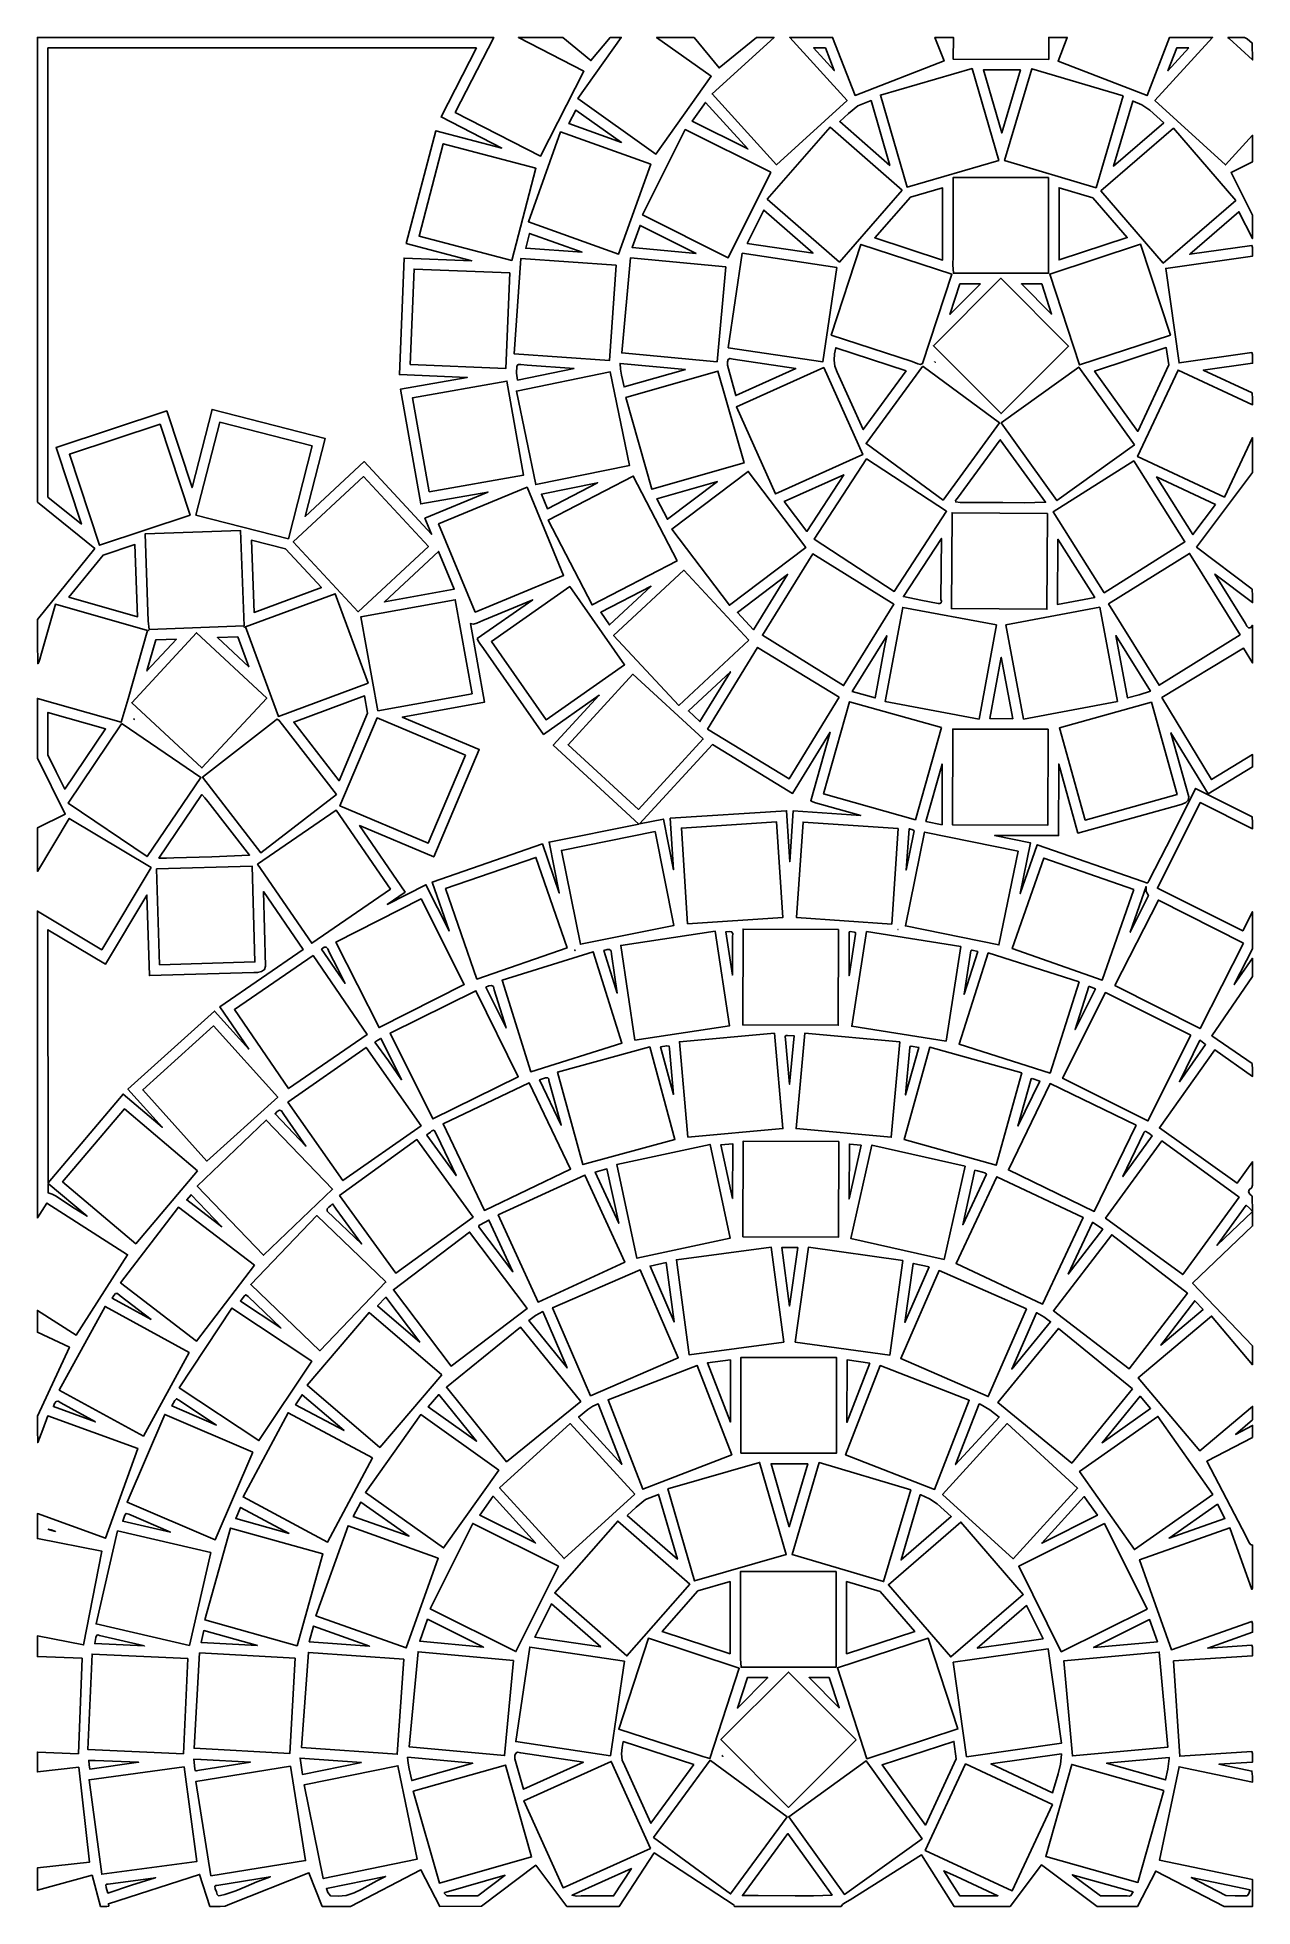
# Model space of a CAD drawing. Extents: x 0.1 to 13.1, y 0.5 to 20.5.
import ezdxf

# ---------------------------------------------------------------- set-up
doc = ezdxf.new("R2010")
doc.units = 0
doc.layers.add('Layer_1', color=7, linetype='CONTINUOUS')

msp = doc.modelspace()

# ---------------------------------------------------------------- linework, layer by layer
at = {"layer": 'Layer_1', "color": 7}
for points in [[(0.092936, 20.499998), (0.092936, 15.531674), (0.7071, 15.033596), (0.092936, 14.273746), (0.092553, 14.036296), (0.095972, 13.79926), (0.108267, 13.817515), (0.11803, 13.847994), (0.135926, 13.912849), (0.286357, 14.437788), (1.270221, 14.155841), (1.063129, 13.424872), (0.989267, 13.172749), (0.092936, 13.429615), (0.093652, 12.790316), (0.391529, 12.189436), (0.092936, 12.041379), (0.092936, 11.576595), (0.433532, 12.143905), (1.310129, 11.617715), (0.782175, 10.738251), (0.092936, 11.151993), (0.092936, 7.866309), (0.194194, 8.024343), (1.057948, 7.471033), (0.506402, 6.610145), (0.092936, 6.875004), (0.092936, 6.640848), (0.435626, 6.481436), (0.092936, 5.743414), (0.092526, 5.601151), (0.096243, 5.459207), (0.151671, 5.601802), (0.203289, 5.746115), (1.168246, 5.397967), (0.821256, 4.436152), (0.092936, 4.698916), (0.092936, 4.431301), (0.783112, 4.297191), (0.588092, 3.293538), (0.092936, 3.389725), (0.092936, 3.169018), (0.571887, 3.150056), (0.531538, 2.128434), (0.092936, 2.145742), (0.092936, 1.93391), (0.536499, 1.984126), (0.651482, 0.968126), (0.092936, 0.904901), (0.092936, 0.666446), (0.678547, 0.826574), (0.769663, 0.492978), (0.833306, 0.491061), (0.856763, 0.496194), (0.853172, 0.521035), (1.829539, 0.835503), (1.939893, 0.492978), (2.04921, 0.492012), (2.102757, 0.497345), (2.153587, 0.516895), (3.000266, 0.852867), (3.143085, 0.492978), (3.446474, 0.493749), (4.200041, 0.883182), (4.40173, 0.492977), (4.849262, 0.494411), (5.431015, 0.934446), (5.764886, 0.492978), (6.324479, 0.492978), (6.698755, 1.066848), (7.555233, 0.508357), (7.55336, 0.498554), (7.559683, 0.493178), (7.588863, 0.491354), (7.656987, 0.492978), (8.701155, 0.492978), (8.714824, 0.513332), (8.741212, 0.530817), (8.797536, 0.564987), (9.560444, 1.047059), (9.910465, 0.492978), (10.51118, 0.492978), (10.847752, 0.939242), (11.441742, 0.492978), (11.874335, 0.492978), (12.07145, 0.871883), (12.801645, 0.492978), (13.107018, 0.492978), (13.107018, 0.780106), (12.112075, 0.986977), (12.320268, 1.988039), (13.107018, 1.824438), (13.107797, 1.886069), (13.101396, 1.941847), (12.746689, 2.01571), (13.107018, 2.038751), (13.108069, 2.099975), (13.107835, 2.129782), (13.099975, 2.151501), (12.327931, 2.101975), (12.262391, 3.122275), (13.107018, 3.176569), (13.108062, 3.237988), (13.107818, 3.267878), (13.099978, 3.289654), (12.627075, 3.259251), (13.107018, 3.428585), (13.107911, 3.493068), (13.107501, 3.524102), (13.100361, 3.545642), (12.237972, 3.241668), (11.898093, 4.205909), (12.865476, 4.54689), (13.100078, 3.888218), (13.106703, 3.903351), (13.107662, 3.932599), (13.107018, 3.994683), (13.107018, 4.361792), (13.084705, 4.367341), (13.068804, 4.393567), (13.039393, 4.453729), (12.617098, 5.259336), (13.107018, 5.516147), (13.107018, 5.643147), (12.925282, 5.547897), (13.107018, 5.703946), (13.107018, 5.847979), (12.541085, 5.372115), (11.8831, 6.154675), (12.668196, 6.814811), (13.107018, 6.29292), (13.105088, 6.496153), (12.464962, 7.166982), (13.107017, 7.779713), (13.107017, 7.935542), (12.727064, 7.572952), (13.039328, 8.001302), (13.075115, 7.970865), (13.107017, 7.936038), (13.104867, 8.097709), (13.077045, 8.120788), (13.065224, 8.14411), (13.071821, 8.167711), (13.09925, 8.191629), (13.107675, 8.218175), (13.108094, 8.247967), (13.107017, 8.308328), (13.107017, 8.46785), (12.944132, 8.238379), (12.110364, 8.830219), (12.704188, 9.666688), (13.107017, 9.380663), (13.107426, 9.450436), (13.103985, 9.518191), (12.671005, 9.817225), (13.107017, 10.450737), (13.107017, 10.646749), (12.911666, 10.3637), (13.107017, 10.74707), (13.105969, 11.143945), (13.002341, 10.939003), (12.08782, 11.396347), (12.546596, 12.313845), (13.107017, 12.033552), (13.10755, 12.099372), (13.103103, 12.162095), (12.496711, 12.465814), (12.248385, 11.968343), (11.994995, 11.473792), (11.984294, 11.455246), (11.972072, 11.453071), (11.933744, 11.467882), (10.801559, 11.862509), (10.618776, 11.338689), (10.72968, 11.882353), (10.344546, 11.960791), (11.029597, 11.959467), (11.03081, 12.725326), (11.236524, 11.986477), (12.317762, 12.287362), (12.354912, 12.295815), (12.391335, 12.312542), (12.417501, 12.338819), (12.423877, 12.375927), (12.232845, 13.061457), (12.630988, 12.40529), (13.107018, 12.694568), (13.107018, 12.826694), (12.668581, 12.560402), (12.136107, 13.437165), (13.010059, 13.967985), (13.107018, 13.808298), (13.107018, 14.212064), (13.08466, 14.185115), (13.06511, 14.184082), (13.047625, 14.202168), (13.031466, 14.232577), (12.704079, 14.759365), (13.107018, 14.455425), (13.107417, 14.527851), (13.104207, 14.598466), (12.50724, 15.048753), (13.107018, 15.846252), (13.105364, 16.221409), (12.80622, 15.58481), (11.876871, 16.018892), (12.309575, 16.945264), (13.107018, 16.572808), (13.10759, 16.637742), (13.102939, 16.699367), (12.578733, 16.944272), (13.107018, 17.018742), (13.108035, 17.080651), (13.107751, 17.110698), (13.100028, 17.132216), (12.320434, 17.021718), (12.176952, 18.034025), (13.107018, 18.165821), (13.108038, 18.227597), (13.107761, 18.257582), (13.100028, 18.27902), (12.434204, 18.184452), (12.961993, 18.640086), (13.105915, 18.353068), (13.106302, 18.603155), (12.878264, 19.06138), (13.107019, 19.175261), (13.107019, 19.458861), (12.817079, 19.141527), (12.0623, 19.831373), (12.679882, 20.507052), (12.21857, 20.507052), (11.977248, 19.88462), (11.023976, 20.25432), (11.121982, 20.507052), (10.925088, 20.507052), (10.924806, 20.272014), (9.902357, 20.272895), (9.902639, 20.507051), (9.705965, 20.507051), (9.803696, 20.25498), (8.850314, 19.8855), (8.609488, 20.507051), (8.15005, 20.507051), (8.765151, 19.831978), (8.009325, 19.143399), (7.318542, 19.901651), (7.983032, 20.507051), (7.794185, 20.505452), (7.393397, 20.180731), (7.125616, 20.507051), (6.724828, 20.507051), (7.309667, 20.091655), (6.717552, 19.258052), (5.881248, 19.852097), (6.346474, 20.507051), (6.225978, 20.504515), (6.021808, 20.258177), (5.719025, 20.507051), (5.24476, 20.506279), (5.946787, 20.144958), (5.479798, 19.235342), (4.567261, 19.70382), (4.97968, 20.507051), (0.092936, 20.507051), (0.092936, 20.499996), (0.092936, 20.499998)], [(12.856932, 20.494872), (13.107018, 20.266283), (13.104427, 20.445814), (13.050001, 20.491601), (13.020233, 20.507338), (12.984759, 20.507109), (12.843482, 20.507109), (12.856932, 20.494872), (12.856932, 20.494872)], [(4.795243, 20.394165), (4.415897, 19.655316), (5.065449, 19.321224), (4.359673, 19.506212), (4.042944, 18.299326), (4.745138, 18.114614), (4.019518, 18.143443), (3.969467, 16.896042), (4.697237, 16.866828), (3.980326, 16.739828), (4.197891, 15.510838), (4.917558, 15.63828), (4.24276, 15.357987), (4.313756, 15.186944), (3.591113, 15.964654), (2.958869, 15.376948), (3.173292, 16.212921), (1.964201, 16.523366), (1.749668, 15.687227), (1.478029, 16.506884), (0.293027, 16.114585), (0.56417, 15.295148), (0.2061, 15.585418), (0.2061, 20.394165), (4.795243, 20.394165), (4.795243, 20.394165)], [(8.533034, 20.394165), (8.626575, 20.152237), (8.406144, 20.394165), (8.533034, 20.394165), (8.533034, 20.394165)], [(12.424448, 20.394165), (12.200931, 20.149701), (12.295684, 20.394165), (12.424448, 20.394165), (12.424448, 20.394165)], [(10.38881, 19.188602), (9.40682, 18.904064), (9.121346, 19.889252), (10.103336, 20.173844), (10.38881, 19.188602), (10.38881, 19.188602)], [(10.621037, 20.159347), (10.420891, 19.48466), (10.22543, 20.159788), (10.621037, 20.159348), (10.621037, 20.159347)], [(11.722586, 19.881038), (11.430938, 18.897615), (10.450657, 19.188326), (10.74236, 20.171749), (11.722586, 19.881038), (11.722586, 19.881038)], [(9.221943, 19.136457), (8.68528, 19.606092), (8.780307, 19.693469), (8.87874, 19.775341), (9.02097, 19.830437), (9.221943, 19.136457), (9.221943, 19.136457)], [(11.829742, 19.823877), (11.922434, 19.784521), (12.005727, 19.728577), (12.155455, 19.593525), (11.6178, 19.130008), (11.823568, 19.825586), (11.829742, 19.823879), (11.829742, 19.823877)], [(6.349064, 19.381968), (5.785777, 19.583492), (5.860412, 19.728903), (6.349064, 19.381968), (6.349064, 19.381968)], [(7.702793, 19.31246), (7.106158, 19.609951), (7.248647, 19.810759), (7.702793, 19.31246), (7.702793, 19.31246)], [(6.661272, 19.150017), (6.317259, 18.187209), (5.351364, 18.53238), (5.695378, 19.495133), (6.661272, 19.150017), (6.661272, 19.150017)], [(7.948691, 19.063476), (7.492725, 18.148348), (6.574676, 18.605802), (7.030586, 19.520874), (7.948691, 19.063476), (7.948691, 19.063476)], [(9.355061, 18.870275), (8.681917, 18.100613), (7.909775, 18.775962), (8.582919, 19.545624), (9.355061, 18.870275), (9.355061, 18.870275)], [(12.927157, 18.759812), (12.150439, 18.089864), (11.482642, 18.864046), (12.259359, 19.534049), (12.927157, 18.759812), (12.927157, 18.759812)], [(5.431897, 19.1084), (5.172495, 18.119355), (4.180252, 18.379583), (4.439654, 19.368629), (5.431897, 19.1084), (5.431897, 19.1084)], [(9.786883, 18.123489), (9.060106, 18.361448), (9.442318, 18.796247), (9.786883, 18.896072), (9.786883, 18.123489), (9.786883, 18.123489)], [(10.921835, 19.006535), (10.921835, 17.982488), (9.903851, 17.980778), (9.898827, 18.071232), (9.899386, 18.16571), (9.899386, 19.006534), (10.921835, 19.006534), (10.921835, 19.006535)], [(11.39577, 18.790294), (11.765305, 18.363488), (11.035055, 18.123764), (11.035055, 18.897009), (11.39577, 18.790294), (11.39577, 18.790294)], [(8.401238, 18.19691), (7.696013, 18.301807), (7.873505, 18.658443), (8.401238, 18.19691), (8.401238, 18.19691)], [(7.147609, 18.19421), (6.462504, 18.257379), (6.54695, 18.49363), (7.147609, 18.19421), (7.147609, 18.19421)], [(5.926502, 18.206612), (5.323362, 18.249), (5.364814, 18.40742), (5.926502, 18.206612), (5.926502, 18.206612)], [(9.885275, 17.97207), (9.574049, 17.014489), (9.552374, 17.005032), (9.522605, 17.013121), (9.460432, 17.035339), (8.594329, 17.318825), (8.91238, 18.290452), (9.885275, 17.97207), (9.885275, 17.97207)], [(12.227499, 17.319982), (11.252895, 17.000222), (10.935891, 17.97229), (11.908731, 18.291444), (12.227499, 17.319982), (12.227499, 17.319982)], [(5.152651, 17.984748), (5.11142, 16.96318), (4.08649, 17.004522), (4.127721, 18.026144), (5.152651, 17.984748), (5.152651, 17.984748)], [(6.293115, 18.06743), (6.221402, 17.047571), (5.198181, 17.119505), (5.269895, 18.139364), (6.293115, 18.06743), (6.293115, 18.06743)], [(7.466267, 18.0515), (7.372174, 17.03335), (6.350717, 17.127718), (6.44481, 18.145868), (7.466267, 18.0515), (7.466267, 18.0515)], [(8.656506, 18.044499), (8.505969, 17.033295), (7.491402, 17.184328), (7.641994, 18.195588), (8.656506, 18.044499), (8.656506, 18.044499)], [(11.137085, 17.202408), (10.414056, 16.479544), (9.688822, 17.204944), (10.411906, 17.927862), (11.137085, 17.202408), (11.137085, 17.202408)], [(10.192523, 17.86789), (9.866038, 17.54146), (9.972698, 17.86789), (10.192523, 17.86789), (10.192523, 17.86789)], [(10.849516, 17.86789), (10.95557, 17.544492), (10.632227, 17.86789), (10.849516, 17.86789), (10.849516, 17.86789)], [(7.033398, 16.95166), (6.3769, 16.764688), (6.350269, 16.890112), (6.338168, 16.952901), (6.333244, 17.016152), (7.033398, 16.95166), (7.033398, 16.95166)], [(8.216195, 16.961913), (7.572486, 16.672249), (7.482297, 16.998208), (7.483112, 17.033014), (7.490964, 17.058851), (7.510109, 17.070292), (7.544805, 17.061911), (8.216195, 16.961913), (8.216195, 16.961913)], [(9.398773, 16.936502), (8.938122, 16.307565), (8.657722, 16.923404), (8.631955, 16.985104), (8.624937, 17.051117), (8.63059, 17.11845), (8.642836, 17.184108), (9.398773, 16.936502), (9.398773, 16.936502)], [(9.700067, 17.035224), (9.710328, 17.025908), (9.700067, 17.035224), (9.700067, 17.035224)], [(12.209695, 17.000277), (11.87858, 16.288493), (11.415118, 16.934242), (12.183347, 17.185982), (12.209695, 17.000277), (12.209695, 17.000277)], [(5.299274, 15.820732), (4.289338, 15.641366), (4.110578, 16.648106), (5.120515, 16.827416), (5.299274, 15.820732), (5.299274, 15.820732)], [(6.434337, 15.923974), (5.429471, 15.717765), (5.223978, 16.719378), (6.228789, 16.925533), (6.434337, 15.923974), (6.434337, 15.923974)], [(5.840733, 16.961031), (5.236105, 16.837393), (5.224196, 16.910739), (5.225901, 16.986378), (5.241409, 17.003194), (5.272129, 17.003013), (5.339235, 16.996322), (5.840733, 16.961031), (5.840733, 16.961031)], [(7.660791, 15.949881), (6.674226, 15.668872), (6.394153, 16.65224), (7.380663, 16.933249), (7.660791, 15.949881), (7.660791, 15.949881)], [(8.933767, 16.039785), (7.99841, 15.618821), (7.578825, 16.551092), (8.514127, 16.97211), (8.933767, 16.039785), (8.933767, 16.039785)], [(9.578193, 16.981867), (10.39796, 16.379554), (9.792395, 15.553392), (8.967777, 16.1578), (9.573012, 16.983576), (9.578193, 16.981868), (9.578193, 16.981867)], [(11.842806, 16.143468), (11.011959, 15.547605), (10.415379, 16.379444), (11.245068, 16.977016), (11.842806, 16.143468), (11.842806, 16.143468)], [(1.728391, 15.390233), (0.757646, 15.06926), (0.435626, 16.043092), (1.406316, 16.364064), (1.728391, 15.390233), (1.728391, 15.390233)], [(3.035433, 16.131783), (2.780551, 15.138162), (1.790183, 15.392162), (2.045065, 16.385783), (3.035433, 16.131783), (3.035433, 16.131783)], [(10.462398, 16.120758), (10.890085, 15.528973), (10.661594, 15.524061), (10.433071, 15.526235), (9.976063, 15.528333), (9.927666, 15.533635), (9.926413, 15.547578), (9.947071, 15.571614), (10.405622, 16.19848), (10.462398, 16.120758), (10.462398, 16.120758)], [(8.323076, 15.044841), (7.504907, 14.426047), (6.888152, 15.241515), (7.706266, 15.860309), (8.323076, 15.044841), (8.323076, 15.044841)], [(8.334266, 15.217923), (8.092558, 15.537076), (8.729377, 15.823433), (8.334266, 15.217923), (8.334266, 15.217923)], [(9.830429, 15.43433), (9.270174, 14.575095), (8.413696, 15.133587), (8.974006, 15.992821), (9.830429, 15.43433), (9.830429, 15.43433)], [(12.383603, 15.10575), (11.519243, 14.559551), (10.97128, 15.426723), (11.835695, 15.972922), (12.383603, 15.10575), (12.383603, 15.10575)], [(4.280904, 15.056251), (3.529708, 14.357751), (2.833468, 15.106522), (3.584664, 15.805022), (4.280904, 15.056251), (4.280904, 15.056251)], [(5.729057, 14.745862), (4.781573, 14.352735), (4.389769, 15.297132), (5.337198, 15.690259), (5.729057, 14.745862), (5.729057, 14.745862)], [(5.554707, 15.460568), (5.490436, 15.615239), (6.093355, 15.738931), (5.554707, 15.460568), (5.554707, 15.460568)], [(6.944707, 14.900809), (6.033438, 14.429905), (5.564078, 15.338143), (6.475292, 15.809101), (6.944707, 14.900809), (6.944707, 14.900809)], [(6.841189, 15.347403), (6.727859, 15.566842), (7.375537, 15.751334), (6.841189, 15.347403), (6.841189, 15.347403)], [(12.710749, 15.505216), (12.468435, 15.183141), (12.078726, 15.800006), (12.710749, 15.505216), (12.710749, 15.505216)], [(10.912134, 15.409635), (10.904693, 14.383934), (9.882299, 14.39132), (9.88974, 15.417077), (10.912134, 15.409635), (10.912134, 15.409635)], [(2.3059, 14.204624), (1.288577, 14.165212), (1.280174, 14.258903), (1.277073, 14.356792), (1.246023, 15.190086), (2.267756, 15.22812), (2.3059, 14.204624), (2.3059, 14.204624)], [(1.165986, 14.303236), (0.430941, 14.51391), (0.796342, 14.962986), (1.137268, 15.075819), (1.165986, 14.303236), (1.165986, 14.303236)], [(2.749463, 15.029407), (3.135203, 14.616271), (2.413497, 14.349538), (2.384723, 15.122783), (2.749463, 15.029407), (2.749463, 15.029407)], [(9.770347, 14.489822), (9.774837, 14.471016), (9.770724, 14.453985), (9.758568, 14.443738), (9.738927, 14.445284), (9.55359, 14.482515), (9.368511, 14.519092), (9.775308, 15.142792), (9.770347, 14.489822), (9.770347, 14.489822)], [(11.416827, 14.510824), (11.018188, 14.434646), (11.023479, 15.133697), (11.416827, 14.510824), (11.416827, 14.510824)], [(4.558165, 14.597805), (3.808953, 14.462758), (4.390155, 15.003004), (4.558165, 14.597805), (4.558165, 14.597805)], [(9.266536, 14.43867), (8.726621, 13.566482), (7.857244, 14.104688), (8.397159, 14.976876), (9.266536, 14.43867), (9.266536, 14.43867)], [(12.97434, 14.109704), (12.105956, 13.570064), (11.564607, 14.44126), (12.432992, 14.9809), (12.97434, 14.109704), (12.97434, 14.109704)], [(6.38153, 13.789724), (5.541588, 13.200916), (4.95471, 14.038212), (5.794651, 14.626965), (6.38153, 13.789724), (6.38153, 13.789724)], [(6.221457, 14.216254), (6.126869, 14.350861), (6.665296, 14.62917), (6.221457, 14.216254), (6.221457, 14.216254)], [(7.711833, 14.052543), (6.960913, 13.353768), (6.264397, 14.102263), (7.015318, 14.801038), (7.711833, 14.052543), (7.711833, 14.052543)], [(7.762049, 14.164936), (7.590345, 14.349207), (8.12778, 14.755839), (7.762049, 14.164936), (7.762049, 14.164936)], [(3.635321, 13.591341), (2.673285, 13.235477), (2.320287, 14.195088), (3.280559, 14.550291), (3.635321, 13.591341), (3.635321, 13.591341)], [(4.803732, 14.069631), (4.812789, 14.04396), (4.831222, 14.016674), (4.870895, 13.961619), (5.514524, 13.04393), (6.110388, 13.461861), (5.617381, 12.926686), (6.533114, 12.082831), (5.573173, 11.889575), (5.682589, 11.345966), (5.501129, 11.870227), (4.321473, 11.461831), (4.502107, 10.939555), (4.253123, 11.432672), (3.83916, 11.223706), (4.030983, 11.355282), (3.543543, 12.066901), (4.338506, 11.730769), (4.824568, 12.880715), (4.000721, 13.228752), (4.880461, 13.387502), (4.730145, 14.230862), (4.764335, 14.224897), (4.797967, 14.23553), (4.864273, 14.264927), (5.397501, 14.486239), (4.803732, 14.069631), (4.803732, 14.069631)], [(4.748775, 13.478342), (3.739225, 13.296772), (3.558261, 14.303071), (4.567811, 14.484641), (4.748775, 13.478342), (4.748775, 13.478342)], [(10.365604, 14.216309), (10.178356, 13.207806), (9.173105, 13.394447), (9.360353, 14.402951), (10.365604, 14.216309), (10.365604, 14.216309)], [(11.660078, 13.396101), (10.655157, 13.207861), (10.466311, 14.216034), (11.471232, 14.404329), (11.660078, 13.396101), (11.660078, 13.396101)], [(2.550033, 13.433199), (1.854399, 12.683932), (1.102707, 13.381881), (1.798341, 14.131148), (2.550033, 13.433199), (2.550033, 13.433199)], [(1.266253, 13.723743), (1.361062, 14.054417), (1.581217, 14.062631), (1.266253, 13.723743), (1.266253, 13.723743)], [(1.286978, 14.155677), (1.284205, 14.158689), (1.286978, 14.155677), (1.286978, 14.155677)], [(2.356612, 13.7674), (2.020536, 14.079663), (2.237935, 14.087821), (2.356612, 13.7674), (2.356612, 13.7674)], [(2.30634, 14.193158), (2.305288, 14.196225), (2.30634, 14.193158), (2.30634, 14.193158)], [(2.312073, 14.191561), (2.309497, 14.190556), (2.312073, 14.191561), (2.312073, 14.191561)], [(9.163569, 13.959002), (9.065728, 13.434907), (8.820382, 13.503367), (9.189476, 14.099341), (9.163569, 13.959002), (9.163569, 13.959002)], [(12.013573, 13.505077), (11.891475, 13.467613), (11.768006, 13.434742), (11.643266, 14.100776), (12.013573, 13.505077), (12.013573, 13.505077)], [(8.67861, 13.441687), (8.143655, 12.566522), (7.271247, 13.099768), (7.806256, 13.974987), (8.67861, 13.441687), (8.67861, 13.441687)], [(10.539623, 13.21172), (10.294167, 13.21238), (10.416261, 13.870311), (10.539623, 13.211718), (10.539623, 13.21172)], [(7.223677, 12.995037), (6.528925, 12.240423), (5.776737, 12.932915), (6.471489, 13.687528), (7.223677, 12.995037), (7.223677, 12.995037)], [(7.188675, 13.180962), (7.064486, 13.295339), (7.51549, 13.715144), (7.188675, 13.180962), (7.188675, 13.180962)], [(3.629257, 13.271251), (3.324601, 12.547285), (2.837492, 13.17578), (3.596129, 13.456404), (3.629257, 13.271251), (3.629257, 13.271251)], [(0.823075, 13.10335), (0.385686, 12.457381), (0.293728, 12.641078), (0.206155, 12.825924), (0.206155, 13.279684), (0.823075, 13.10335), (0.823075, 13.10335)], [(1.12211, 13.21172), (1.131593, 13.204146), (1.127913, 13.205603), (1.12211, 13.21172), (1.12211, 13.21172)], [(4.676125, 12.820798), (4.278258, 11.878991), (3.333365, 12.278126), (3.731232, 13.219988), (4.676125, 12.820798), (4.676125, 12.820798)], [(9.774701, 13.116304), (9.497164, 12.128857), (8.512859, 12.405512), (8.790451, 13.392959), (9.774701, 13.116304), (9.774701, 13.116304)], [(12.299653, 12.400165), (11.314686, 12.12577), (11.039354, 13.113934), (12.024376, 13.388329), (12.299653, 12.400165), (12.299653, 12.400165)], [(1.000457, 13.154944), (1.842107, 12.583389), (1.267686, 11.73529), (0.421129, 12.308608), (0.995275, 13.156377), (1.000457, 13.154944), (1.000457, 13.154944)], [(3.29478, 12.401378), (2.486643, 11.774922), (1.85947, 12.583941), (2.631688, 13.185286), (2.657248, 13.206397), (2.67891, 13.196728), (2.718158, 13.145191), (3.29478, 12.401378), (3.29478, 12.401378)], [(8.375772, 12.333799), (8.396862, 12.31992), (8.426963, 12.311075), (8.48931, 12.294579), (8.910396, 12.176372), (8.188524, 12.225099), (8.151317, 11.679947), (8.115819, 12.225651), (6.870568, 12.144898), (6.906177, 11.593517), (6.797202, 12.136023), (6.54017, 12.085917), (7.322455, 12.933576), (8.181028, 12.4113), (8.581816, 13.06653), (8.375772, 12.333799), (8.375772, 12.333799)], [(10.918363, 13.098169), (10.916379, 12.072358), (9.89393, 12.074452), (9.89597, 13.100208), (10.918365, 13.098168), (10.918363, 13.098169)], [(9.781371, 12.076051), (9.609723, 12.110446), (9.782529, 12.725878), (9.781371, 12.076051), (9.781371, 12.076051)], [(1.919167, 12.323491), (2.365431, 11.751716), (1.960684, 11.733202), (1.55571, 11.721896), (1.474653, 11.717039), (1.393528, 11.718312), (1.855226, 12.398401), (1.88736, 12.36446), (1.919167, 12.323491), (1.919167, 12.323491)], [(3.873721, 11.384441), (3.030307, 10.806492), (2.450484, 11.652662), (3.293953, 12.230612), (3.873721, 11.384441), (3.873721, 11.384441)], [(8.076517, 11.082155), (7.056218, 11.016339), (6.990182, 12.039946), (8.010482, 12.105761), (8.076517, 11.082155), (8.076517, 11.082155)], [(9.313224, 12.035922), (9.243771, 11.012536), (8.223747, 11.081713), (8.293145, 12.1051), (9.313224, 12.035922), (9.313224, 12.035922)], [(9.432231, 12.031843), (9.468937, 12.020443), (9.481402, 12.010516), (9.478444, 11.992912), (9.396513, 11.59054), (9.4292, 12.031733), (9.43201, 12.031846), (9.432236, 12.031846), (9.432231, 12.031843)], [(6.910587, 10.997212), (5.908147, 10.795688), (5.705961, 11.80138), (6.708401, 12.002905), (6.910587, 10.997212), (6.910587, 10.997212)], [(10.596177, 11.794104), (10.391346, 10.789018), (9.389512, 10.993188), (9.594344, 11.998274), (10.596177, 11.794104), (10.596177, 11.794104)], [(2.422812, 10.607999), (1.400804, 10.577407), (1.370101, 11.602667), (2.392054, 11.633259), (2.422812, 10.607999), (2.422812, 10.607999)], [(5.766539, 10.757158), (4.800314, 10.422791), (4.4649, 11.392158), (5.431125, 11.72647), (5.766539, 10.757158), (5.766539, 10.757158)], [(11.836302, 11.381905), (11.498352, 10.41342), (10.533008, 10.750213), (10.870903, 11.718698), (11.836302, 11.381905), (11.836302, 11.381905)], [(11.966609, 11.411064), (11.967404, 11.361034), (11.992516, 11.31824), (11.796945, 10.925389), (11.967325, 11.414151), (11.966608, 11.411064), (11.966609, 11.411064)], [(2.939742, 10.739299), (2.046167, 10.125851), (2.356722, 9.673193), (1.988455, 10.080762), (1.062082, 9.243796), (1.430184, 8.836228), (1.011205, 9.1911), (0.207423, 8.242734), (0.2061, 10.952288), (0.821257, 10.582974), (1.265646, 11.323256), (1.291719, 10.46099), (2.410904, 10.493591), (2.450866, 10.493651), (2.491394, 10.503244), (2.523332, 10.525146), (2.537529, 10.562135), (2.513488, 11.361014), (2.939742, 10.739299), (2.939742, 10.739299)], [(4.665156, 10.365409), (3.752509, 9.904483), (3.290095, 10.820107), (4.202742, 11.280978), (4.665156, 10.365409), (4.665156, 10.365409)], [(13.009729, 10.806767), (12.544834, 9.892411), (11.633399, 10.355763), (12.098294, 11.270119), (13.009729, 10.806767), (13.009729, 10.806767)], [(7.50397, 9.922342), (6.492986, 9.770041), (6.340244, 10.784332), (7.351228, 10.936578), (7.50397, 9.922342), (7.50397, 9.922342)], [(7.537208, 10.464958), (7.467369, 10.929467), (7.501745, 10.934119), (7.528092, 10.930243), (7.541852, 10.912998), (7.538469, 10.877543), (7.537207, 10.464958), (7.537208, 10.464958)], [(8.673759, 10.954879), (8.670397, 9.929122), (7.647948, 9.932485), (7.65131, 10.958241), (8.673759, 10.954879), (8.673759, 10.954879)], [(8.801365, 10.931286), (8.841601, 10.926926), (8.85614, 10.920536), (8.854489, 10.902546), (8.78527, 10.459281), (8.787254, 10.927979), (8.801365, 10.931286), (8.801365, 10.931286)], [(9.983116, 10.773584), (9.824641, 9.76012), (8.814429, 9.918098), (8.972904, 10.931562), (9.983116, 10.773584), (9.983116, 10.773584)], [(9.310523, 10.954162), (9.309009, 10.953016), (9.310523, 10.954162), (9.310523, 10.954162)], [(3.626115, 9.829518), (2.783032, 9.251072), (2.202712, 10.096857), (3.045796, 10.675358), (3.626115, 9.829518), (3.626115, 9.829518)], [(3.308836, 10.532924), (3.387715, 10.37704), (3.136857, 10.74233), (3.165001, 10.765409), (3.18713, 10.765155), (3.204439, 10.746208), (3.218124, 10.713203), (3.308836, 10.532924), (3.308836, 10.532924)], [(6.352537, 9.73774), (5.376941, 9.43176), (5.069969, 10.410553), (6.045565, 10.716533), (6.352537, 9.73774), (6.352537, 9.73774)], [(5.853466, 10.732298), (5.849494, 10.728631), (5.847453, 10.732137), (5.848419, 10.735723), (5.853466, 10.732298), (5.853466, 10.732298)], [(6.273768, 10.467439), (6.303258, 10.27275), (6.159556, 10.731141), (6.193399, 10.740262), (6.220952, 10.740421), (6.237999, 10.72561), (6.240325, 10.689821), (6.273768, 10.467439), (6.273768, 10.467439)], [(11.251021, 10.39319), (10.938923, 9.416106), (9.964981, 9.727212), (10.277079, 10.704296), (11.251021, 10.39319), (11.251021, 10.39319)], [(10.104824, 10.733455), (10.163418, 10.718517), (10.017456, 10.261174), (10.089886, 10.725132), (10.095693, 10.732741), (10.104824, 10.733455), (10.104824, 10.733455)], [(5.24316, 9.378017), (4.326214, 8.925855), (3.872564, 9.845834), (4.789566, 10.297996), (5.24316, 9.378017), (5.24316, 9.378017)], [(5.112357, 9.899798), (4.896722, 10.336526), (4.929267, 10.350089), (4.957112, 10.354335), (4.976769, 10.342356), (4.984753, 10.307245), (5.112357, 9.899798), (5.112357, 9.899798)], [(12.44567, 9.821966), (11.986893, 8.904468), (11.072317, 9.361756), (11.531094, 10.279254), (12.44567, 9.821966), (12.44567, 9.821966)], [(11.360217, 10.342589), (11.425095, 10.318501), (11.206814, 9.882214), (11.35498, 10.343361), (11.360217, 10.34259), (11.360217, 10.342589)], [(2.667662, 9.159901), (1.908859, 8.474686), (1.221384, 9.235914), (1.980187, 9.921185), (2.667662, 9.159901), (2.667662, 9.159901)], [(8.078171, 8.821896), (7.059691, 8.731276), (6.968795, 9.753064), (7.987275, 9.843684), (8.078171, 8.821896), (8.078171, 8.821896)], [(8.12552, 9.8191), (8.196352, 9.816896), (8.149167, 9.297706), (8.106173, 9.777153), (8.102675, 9.807063), (8.108884, 9.817617), (8.12552, 9.8191), (8.12552, 9.8191)], [(9.329981, 9.75141), (9.237211, 8.729843), (8.218841, 8.822392), (8.311721, 9.843905), (9.329981, 9.75141), (9.329981, 9.75141)], [(4.202135, 8.852158), (3.36495, 8.265169), (2.776086, 9.105111), (3.613272, 9.692045), (4.202135, 8.852158), (4.202135, 8.852158)], [(3.803496, 9.727377), (3.993666, 9.345716), (3.852957, 9.547871), (3.706924, 9.746119), (3.737403, 9.77052), (3.772243, 9.78768), (3.803496, 9.727377), (3.803496, 9.727377)], [(6.920839, 8.706637), (5.934495, 8.437313), (5.664289, 9.42691), (6.650689, 9.696179), (6.920839, 8.706637), (6.920839, 8.706637)], [(6.906232, 9.188675), (6.767436, 9.69684), (6.832685, 9.708579), (6.857912, 9.705031), (6.862892, 9.675702), (6.906232, 9.188675), (6.906232, 9.188675)], [(10.635424, 9.418697), (10.360423, 8.430423), (9.375346, 8.704542), (9.650402, 9.692816), (10.635424, 9.418697), (10.635424, 9.418697)], [(9.451634, 9.704667), (9.533434, 9.690777), (9.391717, 9.182446), (9.438295, 9.690777), (9.441787, 9.701975), (9.451634, 9.704667), (9.451634, 9.704667)], [(12.548472, 9.767175), (12.604916, 9.722692), (12.3233, 9.324329), (12.543897, 9.768939), (12.548472, 9.767175), (12.548472, 9.767175)], [(5.802699, 8.38842), (4.880626, 7.946511), (4.437284, 8.871561), (5.359357, 9.31347), (5.802699, 8.38842), (5.802699, 8.38842)], [(5.642295, 9.080747), (5.70315, 8.858001), (5.470868, 9.34296), (5.534893, 9.364902), (5.561257, 9.36554), (5.569156, 9.356193), (5.572057, 9.337704), (5.642295, 9.080747), (5.642295, 9.080747)], [(11.859453, 8.857725), (11.412086, 7.93466), (10.491998, 8.380593), (10.939364, 9.303658), (11.859453, 8.857725), (11.859453, 8.857725)], [(10.748533, 9.359552), (10.827908, 9.331274), (10.594414, 8.849567), (10.73784, 9.356961), (10.748533, 9.359552), (10.748533, 9.359552)], [(1.806499, 8.369073), (1.145316, 7.589213), (0.362976, 8.252491), (1.024104, 9.03235), (1.806499, 8.369073), (1.806499, 8.369073)], [(2.770684, 8.916319), (2.968571, 8.634483), (2.637566, 8.979985), (2.661968, 9.005265), (2.685083, 9.019103), (2.706082, 9.01412), (2.724135, 8.98294), (2.770684, 8.916319), (2.770684, 8.916319)], [(3.253494, 8.173502), (2.515306, 7.466072), (1.805562, 8.20663), (2.543804, 8.914059), (3.253494, 8.173502), (3.253494, 8.173502)], [(4.75991, 7.874412), (3.93226, 7.274139), (3.330058, 8.104489), (4.157652, 8.704763), (4.75991, 7.874412), (4.75991, 7.874412)], [(4.372626, 8.744285), (4.577348, 8.319023), (4.264037, 8.751727), (4.268192, 8.760781), (4.279359, 8.766776), (4.301334, 8.782503), (4.318421, 8.799986), (4.335711, 8.804577), (4.350238, 8.795371), (4.359037, 8.771464), (4.372626, 8.744285), (4.372626, 8.744285)], [(7.51334, 7.650013), (6.513822, 7.434763), (6.297856, 8.437534), (7.297429, 8.652783), (7.51334, 7.650013), (7.51334, 7.650013)], [(7.53787, 8.073511), (7.413901, 8.649311), (7.540626, 8.660721), (7.537871, 8.073511), (7.53787, 8.073511)], [(8.675799, 8.684533), (8.671113, 7.658777), (7.648664, 7.663462), (7.653349, 8.689219), (8.675799, 8.684533), (8.675799, 8.684533)], [(8.915136, 8.645948), (8.786152, 8.069267), (8.788853, 8.657358), (8.915136, 8.645948), (8.915136, 8.645948)], [(10.028205, 8.421769), (9.804191, 7.420817), (8.806436, 7.644059), (9.03045, 8.645066), (10.028205, 8.421769), (10.028205, 8.421769)], [(12.963316, 8.088449), (12.358909, 7.259642), (11.532747, 7.862065), (12.137155, 8.690927), (12.963316, 8.088449), (12.963316, 8.088449)], [(11.95586, 8.795438), (11.996636, 8.773142), (12.033802, 8.744451), (11.718672, 8.308108), (11.93993, 8.768483), (11.945885, 8.783757), (11.95586, 8.795438), (11.95586, 8.795438)], [(0.209848, 8.234631), (0.624142, 7.883232), (0.457366, 7.988807), (0.293688, 8.098702), (0.25244, 8.121558), (0.207588, 8.135799), (0.209849, 8.234631), (0.209848, 8.234631)], [(6.385058, 7.391713), (5.455819, 6.965072), (5.027856, 7.897398), (5.957095, 8.323928), (6.385058, 7.391713), (6.385058, 7.391713)], [(6.318306, 7.808487), (6.066952, 8.356174), (6.192629, 8.390791), (6.318306, 7.808487), (6.318306, 7.808487)], [(11.293906, 7.871711), (10.858501, 6.942969), (9.932735, 7.376996), (10.368195, 8.305793), (11.293906, 7.871711), (11.293906, 7.871711)], [(10.162206, 8.368301), (10.215989, 8.354567), (10.241504, 8.346906), (10.257164, 8.334681), (10.003731, 7.793494), (10.133928, 8.375577), (10.162206, 8.368301), (10.162206, 8.368301)], [(2.067003, 7.770949), (1.692397, 8.058518), (1.738313, 8.113805), (2.067003, 7.770949), (2.067003, 7.770949)], [(3.294229, 7.960733), (3.565316, 7.588056), (3.197545, 7.939125), (3.19548, 7.962806), (3.21245, 7.980998), (3.235804, 7.99749), (3.252888, 8.016075), (3.294229, 7.960733), (3.294229, 7.960733)], [(2.418954, 7.358475), (1.796963, 6.547031), (0.982873, 7.171062), (1.604919, 7.982506), (2.418954, 7.358475), (2.418954, 7.358475)], [(3.826317, 7.181314), (3.118997, 6.443016), (2.378274, 7.152596), (3.085594, 7.890949), (3.826317, 7.181314), (3.826317, 7.181314)], [(5.183795, 7.287974), (4.837361, 7.744387), (4.819587, 7.769988), (4.822127, 7.783004), (4.836365, 7.792557), (4.928804, 7.842993), (5.183796, 7.287974), (5.183795, 7.287974)], [(11.403212, 7.813503), (11.503092, 7.743609), (11.134053, 7.264052), (11.392739, 7.818464), (11.399115, 7.815444), (11.403212, 7.813502), (11.403212, 7.813503)], [(5.339292, 6.895013), (4.523494, 6.278754), (3.905085, 7.097144), (4.720884, 7.713513), (5.339292, 6.895013), (5.339292, 6.895013)], [(12.410337, 7.061701), (11.784873, 6.248658), (10.974421, 6.872082), (11.599885, 7.685125), (12.410337, 7.061701), (12.410337, 7.061701)], [(8.086549, 6.536337), (7.073195, 6.400408), (6.936825, 7.417124), (7.950179, 7.552999), (8.086549, 6.536337), (8.086549, 6.536337)], [(8.236259, 7.547927), (8.149002, 6.922574), (8.065162, 7.548479), (8.236259, 7.547928), (8.236259, 7.547927)], [(9.363109, 7.410454), (9.221502, 6.394564), (8.208919, 6.535676), (8.350471, 7.551566), (9.363109, 7.410454), (9.363109, 7.410454)], [(6.955676, 6.36772), (6.017232, 5.961971), (5.61016, 6.903557), (6.548659, 7.309306), (6.955676, 6.36772), (6.955676, 6.36772)], [(6.912185, 6.752965), (6.654272, 7.349545), (6.826967, 7.386752), (6.912185, 6.752965), (6.912185, 6.752965)], [(10.687018, 6.891926), (10.275866, 5.952104), (9.339131, 6.361988), (9.750282, 7.301755), (10.687018, 6.891926), (10.687018, 6.891926)], [(9.644614, 7.340781), (9.384937, 6.747563), (9.473076, 7.379256), (9.644614, 7.340781), (9.644614, 7.340781)], [(1.309688, 6.778431), (0.894513, 7.005477), (0.911307, 7.036082), (0.930086, 7.055355), (0.952065, 7.056363), (0.978457, 7.032171), (1.309688, 6.778431), (1.309688, 6.778431)], [(2.700405, 6.687977), (2.267866, 6.974774), (2.306521, 7.028242), (2.326789, 7.042756), (2.349625, 7.023853), (2.700405, 6.687977), (2.700405, 6.687977)], [(4.187914, 6.536227), (3.735421, 6.923566), (3.824884, 7.016721), (4.187914, 6.536227), (4.187914, 6.536227)], [(1.718194, 6.426149), (1.227447, 5.529102), (0.327533, 6.021447), (0.818225, 6.918495), (1.718194, 6.426149), (1.718194, 6.426149)], [(3.031023, 6.332939), (2.466138, 5.48076), (1.611203, 6.047464), (2.176088, 6.899643), (3.031023, 6.332939), (3.031023, 6.332939)], [(4.424441, 6.185378), (3.759509, 5.408551), (2.980256, 6.075631), (3.645132, 6.852404), (4.424441, 6.185378), (4.424441, 6.185378)], [(5.765602, 6.259903), (5.355719, 6.765808), (5.427185, 6.819815), (5.504933, 6.863263), (5.765602, 6.259903), (5.765602, 6.259903)], [(10.797371, 6.848435), (10.873463, 6.806147), (10.943443, 6.753957), (10.528488, 6.24739), (10.79241, 6.850309), (10.797371, 6.848435), (10.797371, 6.848435)], [(12.577465, 6.885532), (12.123816, 6.504091), (12.488996, 6.978412), (12.577465, 6.885532), (12.577465, 6.885532)], [(5.912942, 5.898471), (5.118531, 5.254817), (4.472782, 6.051819), (5.267193, 6.695473), (5.912942, 5.898471), (5.912942, 5.898471)], [(11.820757, 6.033905), (11.170709, 5.240375), (10.37977, 5.888328), (11.029763, 6.681803), (11.820757, 6.033905), (11.820757, 6.033905)], [(7.528775, 5.329066), (6.575393, 4.959586), (6.2047, 5.916055), (7.158138, 6.285534), (7.528775, 5.329066), (7.528775, 5.329066)], [(7.51527, 5.677103), (7.269042, 6.312985), (7.515766, 6.346113), (7.515269, 5.677103), (7.51527, 5.677103)], [(8.650828, 6.371965), (8.649948, 5.346208), (7.627554, 5.347035), (7.628381, 6.372792), (8.65083, 6.371965), (8.650828, 6.371965)], [(10.073184, 5.915117), (9.702327, 4.958704), (8.749, 5.328404), (9.119857, 6.284818), (10.073184, 5.915117), (10.073184, 5.915117)], [(9.009284, 6.310174), (8.763497, 5.676662), (8.764047, 6.344569), (9.009283, 6.310174), (9.009284, 6.310174)], [(0.714486, 5.681623), (0.264474, 5.845389), (0.276985, 5.877941), (0.293052, 5.899664), (0.314857, 5.903915), (0.344581, 5.884052), (0.714486, 5.681623), (0.714486, 5.681623)], [(2.010393, 5.647668), (1.533371, 5.853106), (1.56344, 5.911796), (1.581379, 5.929381), (1.607261, 5.914813), (2.010393, 5.647668), (2.010393, 5.647668)], [(3.376911, 5.588357), (2.857446, 5.865949), (2.927836, 5.972665), (3.376911, 5.588357), (3.376911, 5.588357)], [(4.796456, 5.473649), (4.278644, 5.841641), (4.391368, 5.973491), (4.796456, 5.473649), (4.796456, 5.473649)], [(6.351103, 5.227146), (5.889626, 5.733823), (5.988533, 5.814616), (6.041268, 5.849649), (6.100025, 5.874713), (6.351103, 5.227146), (6.351103, 5.227146)], [(10.188719, 5.870855), (10.295325, 5.809991), (10.391842, 5.733768), (9.926396, 5.22428), (10.179348, 5.874769), (10.185859, 5.872048), (10.188719, 5.870854), (10.188719, 5.870855)], [(12.014785, 5.823506), (11.49543, 5.458491), (11.903054, 5.956459), (12.014785, 5.823506), (12.014785, 5.823506)], [(2.399, 5.357067), (1.994904, 4.417907), (1.052712, 4.823381), (1.456863, 5.762486), (2.399, 5.357067), (2.399, 5.357067)], [(3.68267, 5.296654), (3.200577, 4.394976), (2.295978, 4.878612), (2.778071, 5.78029), (3.68267, 5.296654), (3.68267, 5.296654)], [(5.034801, 5.165795), (4.442686, 4.332193), (3.606382, 4.926237), (4.198497, 5.75984), (5.034801, 5.165795), (5.034801, 5.165795)], [(6.49023, 4.906062), (5.734459, 4.217484), (5.043621, 4.975736), (5.799447, 5.664314), (6.49023, 4.906062), (6.49023, 4.906062)], [(11.234154, 4.972869), (10.542158, 4.21561), (9.787379, 4.905401), (10.479375, 5.66266), (11.234154, 4.972869), (11.234154, 4.972869)], [(12.680984, 4.903858), (11.841703, 4.314223), (11.253998, 5.150858), (12.093278, 5.740437), (12.680984, 4.903858), (12.680984, 4.903858)], [(8.113614, 4.262794), (7.131569, 3.978201), (6.846095, 4.963388), (7.82814, 5.247981), (8.113614, 4.262794), (8.113614, 4.262794)], [(8.345896, 5.233649), (8.14575, 4.558907), (7.950289, 5.234145), (8.345896, 5.233649), (8.345896, 5.233649)], [(9.44739, 4.95523), (9.155686, 3.971752), (8.17546, 4.262518), (8.467109, 5.245941), (9.44739, 4.95523), (9.44739, 4.95523)], [(4.074143, 4.456216), (3.475964, 4.670253), (3.55771, 4.823215), (4.074143, 4.456216), (4.074143, 4.456216)], [(5.428148, 4.386431), (4.830796, 4.683812), (4.973616, 4.885116), (5.428148, 4.386431), (5.428148, 4.386431)], [(6.946746, 4.210759), (6.410249, 4.680229), (6.505499, 4.767795), (6.60415, 4.849865), (6.745773, 4.904739), (6.946746, 4.210759), (6.946746, 4.210759)], [(9.553499, 4.899117), (9.646426, 4.859396), (9.730099, 4.803321), (9.880424, 4.667716), (9.342438, 4.204034), (9.547435, 4.900825), (9.553499, 4.899115), (9.553499, 4.899117)], [(11.337287, 4.836002), (11.445986, 4.681442), (10.849185, 4.384447), (11.304103, 4.882305), (11.337287, 4.836002), (11.337287, 4.836002)], [(1.517441, 4.500424), (1.006961, 4.617998), (1.027904, 4.681113), (1.043121, 4.701704), (1.07134, 4.692256), (1.517441, 4.500424), (1.517441, 4.500424)], [(2.788764, 4.487525), (2.217154, 4.647267), (2.268031, 4.765668), (2.788764, 4.487525), (2.788764, 4.487525)], [(7.07981, 3.944468), (6.406666, 3.174806), (5.634523, 3.850155), (6.307667, 4.619762), (7.07981, 3.944468), (7.07981, 3.944468)], [(10.651905, 3.834004), (9.875188, 3.164057), (9.207391, 3.938239), (9.984108, 4.608186), (10.651905, 3.834004), (10.651905, 3.834004)], [(12.810685, 4.647653), (12.213609, 4.437144), (12.730703, 4.800395), (12.810685, 4.647653), (12.810685, 4.647653)], [(0.288342, 4.508692), (0.222138, 4.5242), (0.209807, 4.531785), (0.239339, 4.526374), (0.288342, 4.508692), (0.288342, 4.508692)], [(1.951027, 4.284182), (1.721777, 3.287805), (0.722148, 3.517772), (0.951398, 4.514149), (1.951027, 4.284182), (1.951027, 4.284182)], [(3.150031, 4.268913), (2.874588, 3.284222), (1.8867, 3.560546), (2.162143, 4.545237), (3.150031, 4.268913), (3.150031, 4.268913)], [(4.386076, 4.223989), (4.042062, 3.261237), (3.076168, 3.606408), (3.420181, 4.56916), (4.386076, 4.223989), (4.386076, 4.223989)], [(5.673439, 4.137503), (5.217529, 3.222376), (4.299425, 3.679774), (4.755335, 4.594902), (5.673439, 4.137503), (5.673439, 4.137503)], [(11.976862, 3.677073), (11.058537, 3.220116), (10.603068, 4.135464), (11.521337, 4.592421), (11.976862, 3.677073), (11.976862, 3.677073)], [(8.646584, 4.080673), (8.646584, 3.056625), (7.6286, 3.054915), (7.623576, 3.145369), (7.624135, 3.239848), (7.624135, 4.080672), (8.646584, 4.080672), (8.646584, 4.080673)], [(7.511577, 3.198398), (6.784854, 3.436247), (7.166957, 3.871046), (7.511577, 3.970871), (7.511577, 3.198398), (7.511577, 3.198398)], [(9.120464, 3.865038), (9.489888, 3.438342), (8.759804, 3.198563), (8.759804, 3.971698), (9.120464, 3.865038), (9.120464, 3.865038)], [(6.125711, 3.271489), (5.420872, 3.37633), (5.598309, 3.732801), (6.125711, 3.271489), (6.125711, 3.271489)], [(10.863572, 3.358691), (10.159009, 3.258646), (10.686852, 3.71428), (10.863572, 3.358691), (10.863572, 3.358691)], [(2.448609, 3.286537), (1.845359, 3.320437), (1.874574, 3.447382), (2.448609, 3.286537), (2.448609, 3.286537)], [(3.651361, 3.281301), (3.003793, 3.326831), (3.051143, 3.495944), (3.651361, 3.281301), (3.651361, 3.281301)], [(4.871421, 3.268953), (4.187363, 3.332123), (4.271699, 3.567933), (4.871421, 3.268953), (4.871421, 3.268953)], [(12.087987, 3.327989), (11.405031, 3.266142), (12.004588, 3.56446), (12.087987, 3.327989), (12.087987, 3.327989)], [(1.240401, 3.28334), (0.706273, 3.307649), (0.717411, 3.374189), (0.72939, 3.397594), (0.741369, 3.400079), (0.759012, 3.393848), (1.240401, 3.28334), (1.240401, 3.28334)], [(2.853036, 3.150056), (2.795324, 2.129261), (1.771221, 2.187138), (1.828933, 3.207934), (2.853036, 3.150056), (2.853036, 3.150056)], [(4.017864, 3.141623), (3.946151, 2.121764), (2.922985, 2.193698), (2.994643, 3.213556), (4.017864, 3.141623), (4.017864, 3.141623)], [(5.191016, 3.125748), (5.096923, 2.107598), (4.075521, 2.201911), (4.169559, 3.220116), (5.191016, 3.125748), (5.191016, 3.125748)], [(6.381255, 3.118692), (6.230718, 2.107433), (5.216206, 2.258521), (5.366743, 3.269835), (6.381255, 3.118692), (6.381255, 3.118692)], [(7.610024, 3.046207), (7.2955, 2.078604), (7.221384, 2.09695), (7.144892, 2.122643), (6.319133, 2.392907), (6.637129, 3.364589), (7.610024, 3.046207), (7.610024, 3.046207)], [(9.952248, 2.39412), (8.977644, 2.07436), (8.660695, 3.046373), (9.63348, 3.365581), (9.952248, 2.39412), (9.952248, 2.39412)], [(11.060742, 2.23989), (10.045183, 2.095967), (9.901756, 3.108329), (10.917316, 3.252252), (11.060742, 2.23989), (11.060742, 2.23989)], [(12.199883, 2.197942), (11.178261, 2.105614), (11.086263, 3.123929), (12.10783, 3.216257), (12.199883, 2.197942), (12.199883, 2.197942)], [(1.70287, 3.148569), (1.656403, 2.127222), (0.631749, 2.1738), (0.678161, 3.195147), (1.70287, 3.148569), (1.70287, 3.148569)], [(7.610851, 3.058225), (7.610851, 3.058225), (7.610851, 3.058225)], [(8.861889, 2.276657), (8.138804, 1.553793), (7.413571, 2.279192), (8.136655, 3.002056), (8.861889, 2.276657), (8.861889, 2.276657)], [(7.917381, 2.943296), (7.590787, 2.616756), (7.697446, 2.943296), (7.917381, 2.943296), (7.917381, 2.943296)], [(8.57421, 2.943296), (8.680263, 2.619898), (8.35692, 2.943296), (8.57421, 2.943296), (8.57421, 2.943296)], [(7.123576, 2.011357), (6.663201, 1.383026), (6.382536, 1.998431), (6.356838, 2.060088), (6.349755, 2.126052), (6.355339, 2.193325), (6.36764, 2.258907), (7.123576, 2.011357), (7.123576, 2.011357)], [(9.934499, 2.074967), (9.603328, 1.363458), (9.139922, 2.009042), (9.90815, 2.260837), (9.934499, 2.074967), (9.934499, 2.074967)], [(0.709746, 2.055011), (1.176294, 2.03627), (0.652915, 1.964667), (0.648308, 2.010496), (0.642773, 2.056169), (0.709746, 2.055011), (0.709746, 2.055011)], [(1.844477, 2.068077), (2.374306, 2.039634), (1.828757, 1.951288), (1.794628, 1.944616), (1.781712, 1.949485), (1.780275, 1.966251), (1.767693, 2.069565), (1.844477, 2.068078), (1.844477, 2.068077)], [(3.562395, 2.03561), (2.930592, 1.906075), (2.906393, 2.081747), (3.562395, 2.03561), (3.562395, 2.03561)], [(4.756548, 2.02646), (4.101814, 1.839984), (4.075298, 1.965081), (4.063209, 2.027706), (4.058103, 2.090787), (4.756548, 2.02646), (4.756548, 2.02646)], [(5.385539, 1.024018), (4.39903, 0.743008), (4.118902, 1.726376), (5.105467, 2.007331), (5.385539, 1.024018), (5.385539, 1.024018)], [(5.940503, 2.036437), (5.297455, 1.747049), (5.207157, 2.073448), (5.207914, 2.108135), (5.215829, 2.133695), (5.235021, 2.144877), (5.269609, 2.13643), (5.940503, 2.036437), (5.940503, 2.036437)], [(6.658516, 1.113976), (5.723214, 0.693013), (5.303574, 1.625284), (6.238931, 2.046302), (6.658516, 1.113976), (6.658516, 1.113976)], [(7.302997, 2.056004), (8.122709, 1.453526), (7.517144, 0.627475), (6.692526, 1.231937), (7.297816, 2.057713), (7.302997, 2.056003), (7.302997, 2.056004)], [(7.424595, 2.110796), (7.434302, 2.101985), (7.424595, 2.110796), (7.424595, 2.110796)], [(9.56761, 1.217605), (8.736708, 0.621741), (8.140183, 1.45358), (8.969817, 2.051152), (9.56761, 1.217605), (9.56761, 1.217605)], [(10.963728, 1.585376), (10.531024, 0.658948), (9.60162, 1.093085), (10.034324, 2.019458), (10.963728, 1.585376), (10.963728, 1.585376)], [(11.060797, 2.120497), (11.051922, 2.015085), (11.027196, 1.912468), (10.965712, 1.709732), (10.304805, 2.018412), (11.060576, 2.126616), (11.060802, 2.120497), (11.060797, 2.120497)], [(12.15744, 1.734314), (11.879627, 0.75034), (10.892456, 1.029089), (11.170268, 2.013063), (12.15744, 1.734314), (12.15744, 1.734314)], [(12.215703, 2.078219), (12.20081, 1.962193), (12.175244, 1.847535), (11.543551, 2.025854), (12.215648, 2.086597), (12.215704, 2.079542), (12.215713, 2.078219), (12.215703, 2.078219)], [(1.798947, 0.97303), (0.782286, 0.836825), (0.646521, 1.850234), (1.663183, 1.986385), (1.798947, 0.97303), (1.798947, 0.97303)], [(2.964216, 0.983779), (1.951468, 0.82084), (1.789025, 1.830391), (2.801828, 1.993275), (2.964216, 0.983779), (2.964216, 0.983779)], [(4.159085, 0.998056), (3.154275, 0.791901), (2.948727, 1.793514), (3.953592, 1.999669), (4.159085, 0.998056), (4.159085, 0.998056)], [(8.36811, 0.943044), (8.604141, 0.615071), (8.40651, 0.606022), (8.208701, 0.605105), (7.813105, 0.608675), (7.643703, 0.609118), (8.131032, 1.273939), (8.36811, 0.943045), (8.36811, 0.943044)], [(1.354171, 0.799288), (1.10061, 0.719339), (0.848321, 0.635633), (0.82911, 0.697453), (0.827107, 0.723548), (0.834711, 0.730888), (0.850606, 0.732706), (1.359187, 0.800942), (1.354171, 0.799288), (1.354171, 0.799288)], [(2.559459, 0.799287), (2.443336, 0.757403), (2.329997, 0.708145), (2.216584, 0.659685), (2.100241, 0.620198), (2.053753, 0.609117), (2.032056, 0.607681), (2.018196, 0.619354), (2.010116, 0.648615), (1.995728, 0.681745), (1.991952, 0.708368), (1.999333, 0.715998), (2.015712, 0.718112), (2.58746, 0.810091), (2.559459, 0.799288), (2.559459, 0.799287)], [(3.727594, 0.7666), (3.567896, 0.679072), (3.486986, 0.638219), (3.399975, 0.611852), (3.315544, 0.602057), (3.23139, 0.606638), (3.20347, 0.641443), (3.188891, 0.684745), (3.821521, 0.814501), (3.727594, 0.7666), (3.727594, 0.7666)], [(4.809795, 0.605701), (4.478129, 0.606418), (4.454363, 0.629929), (4.453977, 0.642083), (4.470098, 0.646833), (5.102545, 0.827014), (4.809795, 0.605701), (4.809795, 0.605701)], [(6.264011, 0.605701), (5.917355, 0.606406), (5.867328, 0.602419), (5.818739, 0.611983), (6.454732, 0.898009), (6.264011, 0.6057), (6.264011, 0.605701)], [(9.937145, 0.812627), (10.380377, 0.607244), (9.972643, 0.60592), (9.802317, 0.87563), (9.937145, 0.812626), (9.937145, 0.812627)], [(11.829356, 0.648309), (11.804967, 0.611504), (11.786779, 0.603532), (11.762714, 0.605701), (11.477626, 0.605701), (11.176276, 0.832801), (11.829356, 0.648309), (11.829356, 0.648309)], [(13.083206, 0.67113), (13.064218, 0.623771), (13.048955, 0.60752), (13.024228, 0.606145), (12.922737, 0.605355), (12.822229, 0.609122), (12.450025, 0.802705), (13.083206, 0.67113), (13.083206, 0.67113)]]:
    msp.add_lwpolyline(points, dxfattribs=at)

doc.saveas('drawing.dxf')
